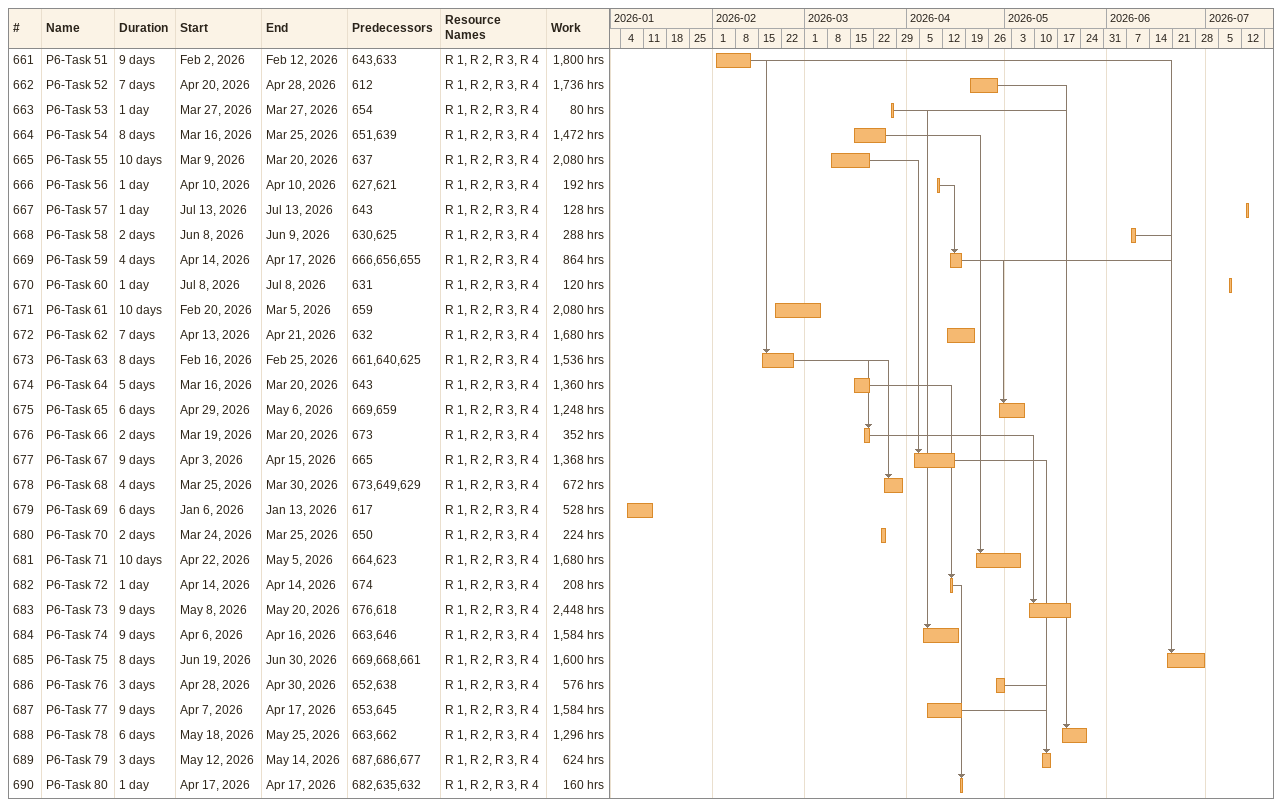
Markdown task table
| ID | Task | Duration | Start | Finish | Predecessors | Resources | Work (h) |
|---|---|---|---|---|---|---|---|
| 661 | P6-Task 51 | 9d | 2026-02-02 | 2026-02-12 | 643, 633 | R 1, R 2, R 3, R 4 | 1800 |
| 662 | P6-Task 52 | 7d | 2026-04-20 | 2026-04-28 | 612 | R 1, R 2, R 3, R 4 | 1736 |
| 663 | P6-Task 53 | 1d | 2026-03-27 | 2026-03-27 | 654 | R 1, R 2, R 3, R 4 | 80 |
| 664 | P6-Task 54 | 8d | 2026-03-16 | 2026-03-25 | 651, 639 | R 1, R 2, R 3, R 4 | 1472 |
| 665 | P6-Task 55 | 10d | 2026-03-09 | 2026-03-20 | 637 | R 1, R 2, R 3, R 4 | 2080 |
| 666 | P6-Task 56 | 1d | 2026-04-10 | 2026-04-10 | 627, 621 | R 1, R 2, R 3, R 4 | 192 |
| 667 | P6-Task 57 | 1d | 2026-07-13 | 2026-07-13 | 643 | R 1, R 2, R 3, R 4 | 128 |
| 668 | P6-Task 58 | 2d | 2026-06-08 | 2026-06-09 | 630, 625 | R 1, R 2, R 3, R 4 | 288 |
| 669 | P6-Task 59 | 4d | 2026-04-14 | 2026-04-17 | 666, 656, 655 | R 1, R 2, R 3, R 4 | 864 |
| 670 | P6-Task 60 | 1d | 2026-07-08 | 2026-07-08 | 631 | R 1, R 2, R 3, R 4 | 120 |
| 671 | P6-Task 61 | 10d | 2026-02-20 | 2026-03-05 | 659 | R 1, R 2, R 3, R 4 | 2080 |
| 672 | P6-Task 62 | 7d | 2026-04-13 | 2026-04-21 | 632 | R 1, R 2, R 3, R 4 | 1680 |
| 673 | P6-Task 63 | 8d | 2026-02-16 | 2026-02-25 | 661, 640, 625 | R 1, R 2, R 3, R 4 | 1536 |
| 674 | P6-Task 64 | 5d | 2026-03-16 | 2026-03-20 | 643 | R 1, R 2, R 3, R 4 | 1360 |
| 675 | P6-Task 65 | 6d | 2026-04-29 | 2026-05-06 | 669, 659 | R 1, R 2, R 3, R 4 | 1248 |
| 676 | P6-Task 66 | 2d | 2026-03-19 | 2026-03-20 | 673 | R 1, R 2, R 3, R 4 | 352 |
| 677 | P6-Task 67 | 9d | 2026-04-03 | 2026-04-15 | 665 | R 1, R 2, R 3, R 4 | 1368 |
| 678 | P6-Task 68 | 4d | 2026-03-25 | 2026-03-30 | 673, 649, 629 | R 1, R 2, R 3, R 4 | 672 |
| 679 | P6-Task 69 | 6d | 2026-01-06 | 2026-01-13 | 617 | R 1, R 2, R 3, R 4 | 528 |
| 680 | P6-Task 70 | 2d | 2026-03-24 | 2026-03-25 | 650 | R 1, R 2, R 3, R 4 | 224 |
| 681 | P6-Task 71 | 10d | 2026-04-22 | 2026-05-05 | 664, 623 | R 1, R 2, R 3, R 4 | 1680 |
| 682 | P6-Task 72 | 1d | 2026-04-14 | 2026-04-14 | 674 | R 1, R 2, R 3, R 4 | 208 |
| 683 | P6-Task 73 | 9d | 2026-05-08 | 2026-05-20 | 676, 618 | R 1, R 2, R 3, R 4 | 2448 |
| 684 | P6-Task 74 | 9d | 2026-04-06 | 2026-04-16 | 663, 646 | R 1, R 2, R 3, R 4 | 1584 |
| 685 | P6-Task 75 | 8d | 2026-06-19 | 2026-06-30 | 669, 668, 661 | R 1, R 2, R 3, R 4 | 1600 |
| 686 | P6-Task 76 | 3d | 2026-04-28 | 2026-04-30 | 652, 638 | R 1, R 2, R 3, R 4 | 576 |
| 687 | P6-Task 77 | 9d | 2026-04-07 | 2026-04-17 | 653, 645 | R 1, R 2, R 3, R 4 | 1584 |
| 688 | P6-Task 78 | 6d | 2026-05-18 | 2026-05-25 | 663, 662 | R 1, R 2, R 3, R 4 | 1296 |
| 689 | P6-Task 79 | 3d | 2026-05-12 | 2026-05-14 | 687, 686, 677 | R 1, R 2, R 3, R 4 | 624 |
| 690 | P6-Task 80 | 1d | 2026-04-17 | 2026-04-17 | 682, 635, 632 | R 1, R 2, R 3, R 4 | 160 |
